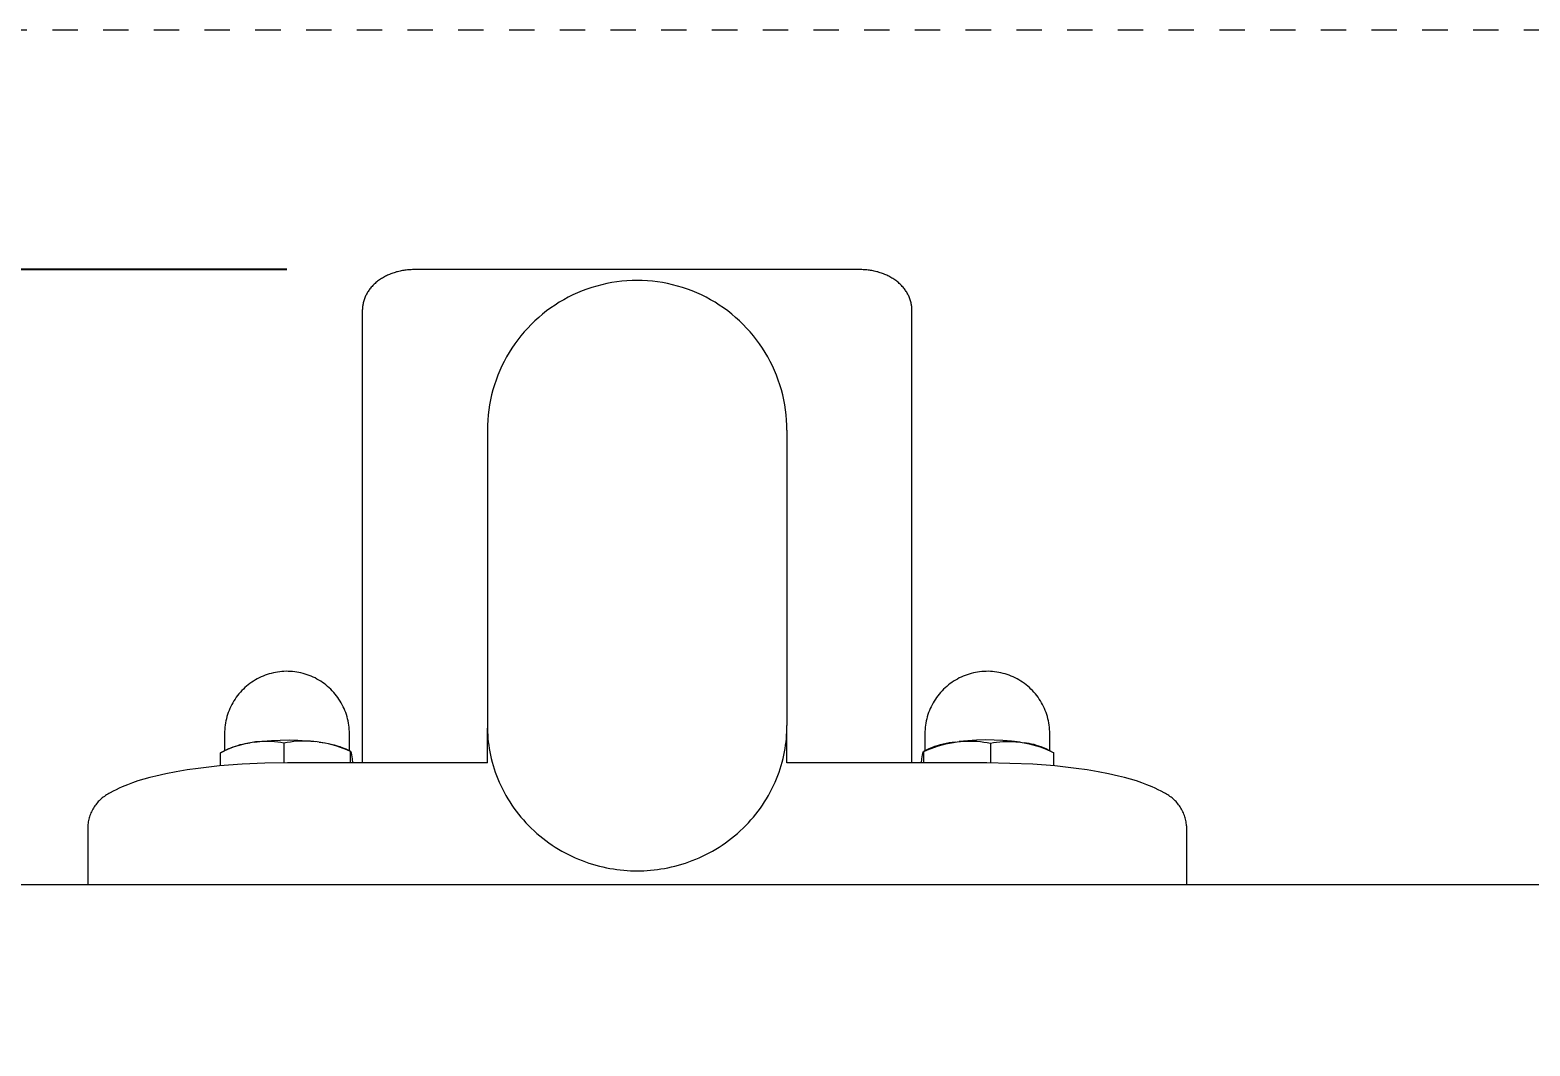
# Model space of a CAD drawing. Header units: inches. Extents: x -9 to 187, y -3 to 135.
# Drawn here: x 3.73 to 9.64, y 71.69 to 75.7 of the extents above; entities that cross this region are included whole.
import ezdxf

# ---------------------------------------------------------------- set-up
doc = ezdxf.new("R2010")
doc.units = ezdxf.units.IN
doc.linetypes.add('HIDDEN', pattern=[1.905, 1.27, -0.635])
for name, color, linetype, lineweight in [('ZANO_R', 7, 'Continuous', 0), ('ZANO_R_przerywana', 250, 'HIDDEN', 0), ('ZANO_W', 1, 'Continuous', 0)]:
    doc.layers.add(name, color=color, linetype=linetype, lineweight=lineweight)
doc.styles.get("Standard").update_dxf_attribs({"font": 'arial.ttf'})
doc.dimstyles.new('amerykanie', dxfattribs={"dimtxt": 50, "dimasz": 50, "dimexe": 0.5, "dimexo": 0.5, "dimgap": 1, "dimtad": 1, "dimdec": 0, "dimzin": 0, "dimlunit": 5, "dimtxsty": 'Standard', "dimcen": 0.09, "dimclrd": 1, "dimclre": 1, "dimclrt": 1, "dimazin": 0, "dimtfac": 1, "dimtdec": 0, "dimtmove": 0, "dimatfit": 3, "dimfxl": 1, "dimtzin": 0, "dimarcsym": 1})

# ---------------------------------------------------------------- blocks, each defined once
blk = doc.blocks.new('*D364')
at = {"layer": 'ZANO_W', "color": 1, "lineweight": -2}
for p, q in [((4.7442, 74.7513), (-5.3576, 74.7513)), ((-4.8576, 49.7686), (-4.8576, 73.7513)), ((4.7442, 48.7686), (-5.3576, 48.7686))]:
    blk.add_line(p, q, dxfattribs=at)
at = {"layer": 'ZANO_W', "color": 1}
for points in [[(-4.6909, 73.7513), (-5.0243, 73.7513), (-4.8576, 74.7513)], [(-5.0243, 49.7686), (-4.6909, 49.7686), (-4.8576, 48.7686)]]:
    blk.add_solid(points, dxfattribs=at)
at = {"layer": 'ZANO_W', "color": 1, "insert": (-6.1873, 61.7599), "char_height": 1.625, "attachment_point": 5, "rotation": 90}
blk.add_mtext('26', dxfattribs=at)

msp = doc.modelspace()

# ---------------------------------------------------------------- linework, layer by layer
at = {"layer": 'ZANO_R'}
for p, q in [((5.16234, 74.73771), (5.15801, 74.73617)), ((5.16669, 74.73918), (5.16234, 74.73771)), ((5.17138, 74.74065), (5.16669, 74.73918)), ((5.1761, 74.74202), (5.17138, 74.74065)), ((5.18085, 74.7433), (5.1761, 74.74202)), ((5.18562, 74.74448), (5.18085, 74.7433)), ((5.19041, 74.74556), (5.18562, 74.74448)), ((5.19523, 74.74655), (5.19041, 74.74556)), ((5.20006, 74.74745), (5.19523, 74.74655)), ((5.20491, 74.74825), (5.20006, 74.74745)), ((5.20979, 74.74896), (5.20491, 74.74825)), ((5.21468, 74.74957), (5.20979, 74.74896)), ((5.21958, 74.75009), (5.21468, 74.74957)), ((5.22449, 74.75052), (5.21958, 74.75009)), ((5.22941, 74.75085), (5.22449, 74.75052)), ((5.23433, 74.75108), (5.22941, 74.75085)), ((5.23926, 74.75122), (5.23433, 74.75108)), ((5.24418, 74.75126), (5.23926, 74.75122)), ((5.45325, 74.75126), (5.24418, 74.75126)), ((5.49144, 74.75126), (5.45325, 74.75126)), ((6.75878, 74.75126), (5.49144, 74.75126)), ((6.79697, 74.75126), (6.75878, 74.75126)), ((7.00604, 74.75126), (6.79697, 74.75126)), ((7.01096, 74.75121), (7.00604, 74.75126)), ((7.01588, 74.75107), (7.01096, 74.75121)), ((7.0208, 74.75084), (7.01588, 74.75107)), ((7.02571, 74.75051), (7.0208, 74.75084)), ((7.03062, 74.75009), (7.02571, 74.75051)), ((7.03551, 74.74957), (7.03062, 74.75009)), ((7.04039, 74.74896), (7.03551, 74.74957)), ((7.04527, 74.74826), (7.04039, 74.74896)), ((7.05012, 74.74746), (7.04527, 74.74826)), ((7.05496, 74.74656), (7.05012, 74.74746)), ((7.05978, 74.74557), (7.05496, 74.74656)), ((7.06458, 74.74449), (7.05978, 74.74557)), ((7.06935, 74.7433), (7.06458, 74.74449)), ((7.07411, 74.74202), (7.06935, 74.7433)), ((7.07883, 74.74065), (7.07411, 74.74202)), ((7.08353, 74.73917), (7.07883, 74.74065)), ((7.08789, 74.73771), (7.08353, 74.73917)), ((7.09221, 74.73616), (7.08789, 74.73771)), ((5.07447, 74.67889), (5.07187, 74.67563)), ((5.07717, 74.68208), (5.07447, 74.67889)), ((5.07999, 74.68525), (5.07717, 74.68208)), ((5.0829, 74.68835), (5.07999, 74.68525)), ((5.08588, 74.69137), (5.0829, 74.68835)), ((5.08894, 74.69432), (5.08588, 74.69137)), ((5.09207, 74.69719), (5.08894, 74.69432)), ((5.09527, 74.69999), (5.09207, 74.69719)), ((5.09853, 74.70271), (5.09527, 74.69999)), ((5.10185, 74.70535), (5.09853, 74.70271)), ((5.10551, 74.70813), (5.10185, 74.70535)), ((5.10923, 74.71082), (5.10551, 74.70813)), ((5.11302, 74.71341), (5.10923, 74.71082)), ((5.11686, 74.71592), (5.11302, 74.71341)), ((5.12076, 74.71834), (5.11686, 74.71592)), ((5.12472, 74.72067), (5.12076, 74.71834)), ((5.12873, 74.72291), (5.12472, 74.72067)), ((5.13278, 74.72507), (5.12873, 74.72291)), ((5.13689, 74.72713), (5.13278, 74.72507)), ((5.14103, 74.72911), (5.13689, 74.72713)), ((5.14522, 74.73101), (5.14103, 74.72911)), ((5.14945, 74.73281), (5.14522, 74.73101)), ((5.15371, 74.73453), (5.14945, 74.73281)), ((5.15801, 74.73617), (5.15371, 74.73453)), ((5.94647, 74.68097), (5.92736, 74.67454)), ((5.96579, 74.68674), (5.94647, 74.68097)), ((5.9853, 74.69185), (5.96579, 74.68674)), ((6.00497, 74.69629), (5.9853, 74.69185)), ((6.02478, 74.70005), (6.00497, 74.69629)), ((6.0447, 74.70314), (6.02478, 74.70005)), ((6.06472, 74.70554), (6.0447, 74.70314)), ((6.08481, 74.70726), (6.06472, 74.70554)), ((6.10495, 74.7083), (6.08481, 74.70726)), ((6.12511, 74.70864), (6.10495, 74.7083)), ((6.14527, 74.7083), (6.12511, 74.70864)), ((6.16541, 74.70726), (6.14527, 74.7083)), ((6.1855, 74.70554), (6.16541, 74.70726)), ((6.20552, 74.70314), (6.1855, 74.70554)), ((6.22544, 74.70005), (6.20552, 74.70314)), ((6.24525, 74.69629), (6.22544, 74.70005)), ((6.26492, 74.69185), (6.24525, 74.69629)), ((6.28443, 74.68674), (6.26492, 74.69185)), ((6.30375, 74.68097), (6.28443, 74.68674)), ((6.32286, 74.67454), (6.30375, 74.68097)), ((7.09651, 74.73453), (7.09221, 74.73616)), ((7.10077, 74.73281), (7.09651, 74.73453)), ((7.105, 74.731), (7.10077, 74.73281)), ((7.10919, 74.72911), (7.105, 74.731)), ((7.11334, 74.72713), (7.10919, 74.72911)), ((7.11744, 74.72507), (7.11334, 74.72713)), ((7.12149, 74.72291), (7.11744, 74.72507)), ((7.1255, 74.72067), (7.12149, 74.72291)), ((7.12946, 74.71834), (7.1255, 74.72067)), ((7.13336, 74.71592), (7.12946, 74.71834)), ((7.1372, 74.71341), (7.13336, 74.71592)), ((7.14099, 74.71082), (7.1372, 74.71341)), ((7.14471, 74.70813), (7.14099, 74.71082)), ((7.14837, 74.70536), (7.14471, 74.70813)), ((7.15169, 74.70271), (7.14837, 74.70536)), ((7.15495, 74.69999), (7.15169, 74.70271)), ((7.15815, 74.69719), (7.15495, 74.69999)), ((7.16128, 74.69432), (7.15815, 74.69719)), ((7.16434, 74.69137), (7.16128, 74.69432)), ((7.16732, 74.68834), (7.16434, 74.69137)), ((7.17023, 74.68525), (7.16732, 74.68834)), ((7.17305, 74.68207), (7.17023, 74.68525)), ((7.17575, 74.67889), (7.17305, 74.68207)), ((7.17835, 74.67563), (7.17575, 74.67889)), ((5.04549, 74.62084), (5.04471, 74.61702)), ((5.0464, 74.62462), (5.04549, 74.62084)), ((5.04746, 74.62853), (5.0464, 74.62462)), ((5.04865, 74.63239), (5.04746, 74.62853)), ((5.04996, 74.63622), (5.04865, 74.63239)), ((5.05138, 74.64001), (5.04996, 74.63622)), ((5.05292, 74.64375), (5.05138, 74.64001)), ((5.05457, 74.64745), (5.05292, 74.64375)), ((5.05633, 74.65109), (5.05457, 74.64745)), ((5.05819, 74.65469), (5.05633, 74.65109)), ((5.06022, 74.65833), (5.05819, 74.65469)), ((5.06235, 74.66192), (5.06022, 74.65833)), ((5.06458, 74.66544), (5.06235, 74.66192)), ((5.06692, 74.6689), (5.06458, 74.66544)), ((5.06935, 74.6723), (5.06692, 74.6689)), ((5.07187, 74.67563), (5.06935, 74.6723)), ((5.81829, 74.62267), (5.80124, 74.6119)), ((5.83569, 74.63285), (5.81829, 74.62267)), ((5.85343, 74.64244), (5.83569, 74.63285)), ((5.87149, 74.6514), (5.85343, 74.64244)), ((5.88985, 74.65975), (5.87149, 74.6514)), ((5.90848, 74.66747), (5.88985, 74.65975)), ((5.92736, 74.67454), (5.90848, 74.66747)), ((6.34174, 74.66747), (6.32286, 74.67454)), ((6.36037, 74.65975), (6.34174, 74.66747)), ((6.37873, 74.6514), (6.36037, 74.65975)), ((6.39679, 74.64244), (6.37873, 74.6514)), ((6.41453, 74.63285), (6.39679, 74.64244)), ((6.43193, 74.62267), (6.41453, 74.63285)), ((6.44898, 74.6119), (6.43193, 74.62267)), ((7.18087, 74.6723), (7.17835, 74.67563)), ((7.1833, 74.6689), (7.18087, 74.6723)), ((7.18564, 74.66544), (7.1833, 74.6689)), ((7.18787, 74.66192), (7.18564, 74.66544)), ((7.19, 74.65833), (7.18787, 74.66192)), ((7.19203, 74.65469), (7.19, 74.65833)), ((7.19389, 74.65109), (7.19203, 74.65469)), ((7.19565, 74.64745), (7.19389, 74.65109)), ((7.1973, 74.64375), (7.19565, 74.64745)), ((7.19884, 74.64001), (7.1973, 74.64375)), ((7.20026, 74.63622), (7.19884, 74.64001)), ((7.20157, 74.63239), (7.20026, 74.63622)), ((7.20276, 74.62853), (7.20157, 74.63239)), ((7.20382, 74.62462), (7.20276, 74.62853)), ((7.20473, 74.62084), (7.20382, 74.62462)), ((7.20552, 74.61702), (7.20473, 74.62084)), ((5.04256, 74.59769), (5.0425, 74.59379)), ((5.0425, 73.37339), (5.0425, 74.59379)), ((5.04275, 74.60158), (5.04256, 74.59769)), ((5.04306, 74.60546), (5.04275, 74.60158)), ((5.04349, 74.60933), (5.04306, 74.60546)), ((5.04404, 74.61318), (5.04349, 74.60933)), ((5.04471, 74.61702), (5.04404, 74.61318)), ((5.73702, 74.5632), (5.72205, 74.5497)), ((5.75244, 74.57619), (5.73702, 74.5632)), ((5.7683, 74.58865), (5.75244, 74.57619)), ((5.78457, 74.60056), (5.7683, 74.58865)), ((5.80124, 74.6119), (5.78457, 74.60056)), ((6.46565, 74.60056), (6.44898, 74.6119)), ((6.48192, 74.58865), (6.46565, 74.60056)), ((6.49778, 74.57619), (6.48192, 74.58865)), ((6.5132, 74.5632), (6.49778, 74.57619)), ((6.52817, 74.5497), (6.5132, 74.5632)), ((7.20618, 74.61318), (7.20552, 74.61702)), ((7.20673, 74.60933), (7.20618, 74.61318)), ((7.20716, 74.60546), (7.20673, 74.60933)), ((7.20747, 74.60158), (7.20716, 74.60546)), ((7.20766, 74.59769), (7.20747, 74.60158)), ((7.20772, 74.59379), (7.20766, 74.59769)), ((7.20772, 73.37339), (7.20772, 74.59379)), ((5.68003, 74.50621), (5.66704, 74.49079)), ((5.69354, 74.52118), (5.68003, 74.50621)), ((5.70755, 74.53568), (5.69354, 74.52118)), ((5.72205, 74.5497), (5.70755, 74.53568)), ((6.54267, 74.53568), (6.52817, 74.5497)), ((6.55668, 74.52118), (6.54267, 74.53568)), ((6.57019, 74.50621), (6.55668, 74.52118)), ((6.58318, 74.49079), (6.57019, 74.50621)), ((5.63133, 74.44199), (5.62056, 74.42495)), ((5.64268, 74.45866), (5.63133, 74.44199)), ((5.65458, 74.47494), (5.64268, 74.45866)), ((5.66704, 74.49079), (5.65458, 74.47494)), ((6.59564, 74.47494), (6.58318, 74.49079)), ((6.60754, 74.45866), (6.59564, 74.47494)), ((6.61889, 74.44199), (6.60754, 74.45866)), ((6.62966, 74.42495), (6.61889, 74.44199)), ((5.6008, 74.3898), (5.59183, 74.37174)), ((5.61038, 74.40754), (5.6008, 74.3898)), ((5.62056, 74.42495), (5.61038, 74.40754)), ((6.63984, 74.40754), (6.62966, 74.42495)), ((6.64942, 74.3898), (6.63984, 74.40754)), ((6.65839, 74.37174), (6.64942, 74.3898)), ((5.57577, 74.33476), (5.56869, 74.31588)), ((5.58348, 74.35339), (5.57577, 74.33476)), ((5.59183, 74.37174), (5.58348, 74.35339)), ((6.66674, 74.35339), (6.65839, 74.37174)), ((6.67445, 74.33476), (6.66674, 74.35339)), ((6.68153, 74.31588), (6.67445, 74.33476)), ((5.55649, 74.27744), (5.55138, 74.25794)), ((5.56226, 74.29676), (5.55649, 74.27744)), ((5.56869, 74.31588), (5.56226, 74.29676)), ((6.68796, 74.29676), (6.68153, 74.31588)), ((6.69373, 74.27744), (6.68796, 74.29676)), ((6.69884, 74.25794), (6.69373, 74.27744)), ((5.54318, 74.21846), (5.54009, 74.19853)), ((5.54695, 74.23827), (5.54318, 74.21846)), ((5.55138, 74.25794), (5.54695, 74.23827)), ((6.70327, 74.23827), (6.69884, 74.25794)), ((6.70704, 74.21846), (6.70327, 74.23827)), ((6.71013, 74.19853), (6.70704, 74.21846)), ((5.53597, 74.15842), (5.53494, 74.13829)), ((5.53769, 74.17851), (5.53597, 74.15842)), ((5.54009, 74.19853), (5.53769, 74.17851)), ((6.71253, 74.17851), (6.71013, 74.19853)), ((6.71425, 74.15842), (6.71253, 74.17851)), ((6.71528, 74.13829), (6.71425, 74.15842)), ((5.53494, 74.13829), (5.53459, 74.11813)), ((5.53459, 74.11809), (5.53459, 74.11805)), ((5.53459, 74.11807), (5.53459, 74.11679)), ((5.53459, 74.11679), (5.53459, 74.11664)), ((5.53459, 74.11664), (5.53459, 74.11612)), ((5.53459, 74.11612), (5.53459, 74.11604)), ((5.53459, 74.11604), (5.53459, 74.11513)), ((5.53459, 74.11513), (5.53459, 74.1128)), ((5.53459, 74.1128), (5.53459, 72.95438)), ((6.71563, 74.11813), (6.71528, 74.13829)), ((6.71563, 74.11813), (6.71563, 74.11805)), ((6.71563, 74.11807), (6.71563, 74.11679)), ((6.71563, 74.11679), (6.71563, 74.11664)), ((6.71563, 74.11664), (6.71563, 74.11612)), ((6.71563, 74.11612), (6.71563, 74.11604)), ((6.71563, 74.11604), (6.71563, 74.11513)), ((6.71563, 74.11513), (6.71563, 74.1128)), ((6.71563, 74.1128), (6.71563, 72.95438)), ((5.0425, 72.80698), (5.0425, 73.37339)), ((7.20772, 72.80698), (7.20772, 73.37339)), ((4.635, 73.14188), (4.62744, 73.13795)), ((4.64269, 73.14555), (4.635, 73.14188)), ((4.6505, 73.14895), (4.64269, 73.14555)), ((4.65843, 73.15208), (4.6505, 73.14895)), ((4.66646, 73.15493), (4.65843, 73.15208)), ((4.67459, 73.1575), (4.66646, 73.15493)), ((4.6828, 73.15979), (4.67459, 73.1575)), ((4.69108, 73.16179), (4.6828, 73.15979)), ((4.69943, 73.16351), (4.69108, 73.16179)), ((4.70783, 73.16493), (4.69943, 73.16351)), ((4.71619, 73.16606), (4.70783, 73.16493)), ((4.72457, 73.16689), (4.71619, 73.16606)), ((4.73299, 73.16744), (4.72457, 73.16689)), ((4.74141, 73.1677), (4.73299, 73.16744)), ((4.74984, 73.16767), (4.74141, 73.1677)), ((4.75827, 73.16735), (4.74984, 73.16767)), ((4.76667, 73.16674), (4.75827, 73.16735)), ((4.77506, 73.16585), (4.76667, 73.16674)), ((4.7834, 73.16467), (4.77506, 73.16585)), ((4.7917, 73.1632), (4.7834, 73.16467)), ((4.79995, 73.16145), (4.7917, 73.1632)), ((4.80813, 73.15942), (4.79995, 73.16145)), ((4.81624, 73.15711), (4.80813, 73.15942)), ((4.82426, 73.15452), (4.81624, 73.15711)), ((4.83219, 73.15166), (4.82426, 73.15452)), ((4.84007, 73.14851), (4.83219, 73.15166)), ((4.84784, 73.14509), (4.84007, 73.14851)), ((4.85549, 73.1414), (4.84784, 73.14509)), ((4.863, 73.13745), (4.85549, 73.1414)), ((7.39473, 73.1414), (7.38722, 73.13745)), ((7.40238, 73.14509), (7.39473, 73.1414)), ((7.41015, 73.14851), (7.40238, 73.14509)), ((7.41803, 73.15166), (7.41015, 73.14851)), ((7.42596, 73.15452), (7.41803, 73.15166)), ((7.43398, 73.15711), (7.42596, 73.15452)), ((7.44209, 73.15942), (7.43398, 73.15711)), ((7.45027, 73.16145), (7.44209, 73.15942)), ((7.45852, 73.1632), (7.45027, 73.16145)), ((7.46682, 73.16467), (7.45852, 73.1632)), ((7.47516, 73.16585), (7.46682, 73.16467)), ((7.48355, 73.16674), (7.47516, 73.16585)), ((7.49195, 73.16735), (7.48355, 73.16674)), ((7.50038, 73.16767), (7.49195, 73.16735)), ((7.50881, 73.1677), (7.50038, 73.16767)), ((7.51723, 73.16744), (7.50881, 73.1677)), ((7.52565, 73.16689), (7.51723, 73.16744)), ((7.53403, 73.16606), (7.52565, 73.16689)), ((7.54239, 73.16493), (7.53403, 73.16606)), ((7.55079, 73.16351), (7.54239, 73.16493)), ((7.55914, 73.16179), (7.55079, 73.16351)), ((7.56742, 73.15979), (7.55914, 73.16179)), ((7.57563, 73.1575), (7.56742, 73.15979)), ((7.58376, 73.15493), (7.57563, 73.1575)), ((7.59179, 73.15208), (7.58376, 73.15493)), ((7.59972, 73.14895), (7.59179, 73.15208)), ((7.60753, 73.14555), (7.59972, 73.14895)), ((7.61522, 73.14188), (7.60753, 73.14555)), ((7.62278, 73.13795), (7.61522, 73.14188)), ((4.56098, 73.08528), (4.55543, 73.07881)), ((4.56676, 73.09154), (4.56098, 73.08528)), ((4.57275, 73.0976), (4.56676, 73.09154)), ((4.57894, 73.10346), (4.57275, 73.0976)), ((4.58534, 73.10909), (4.57894, 73.10346)), ((4.59192, 73.1145), (4.58534, 73.10909)), ((4.59869, 73.11967), (4.59192, 73.1145)), ((4.60564, 73.12461), (4.59869, 73.11967)), ((4.61275, 73.12931), (4.60564, 73.12461)), ((4.62002, 73.13376), (4.61275, 73.12931)), ((4.62744, 73.13795), (4.62002, 73.13376)), ((4.87037, 73.13324), (4.863, 73.13745)), ((4.87759, 73.12878), (4.87037, 73.13324)), ((4.88466, 73.12408), (4.87759, 73.12878)), ((4.89156, 73.11913), (4.88466, 73.12408)), ((4.89828, 73.11395), (4.89156, 73.11913)), ((4.90482, 73.10854), (4.89828, 73.11395)), ((4.91117, 73.10291), (4.90482, 73.10854)), ((4.91732, 73.09706), (4.91117, 73.10291)), ((4.92327, 73.091), (4.91732, 73.09706)), ((4.92901, 73.08474), (4.92327, 73.091)), ((4.93452, 73.07829), (4.92901, 73.08474)), ((7.32121, 73.08474), (7.3157, 73.07829)), ((7.32695, 73.091), (7.32121, 73.08474)), ((7.3329, 73.09706), (7.32695, 73.091)), ((7.33905, 73.10291), (7.3329, 73.09706)), ((7.3454, 73.10854), (7.33905, 73.10291)), ((7.35194, 73.11395), (7.3454, 73.10854)), ((7.35866, 73.11913), (7.35194, 73.11395)), ((7.36556, 73.12408), (7.35866, 73.11913)), ((7.37263, 73.12878), (7.36556, 73.12408)), ((7.37985, 73.13324), (7.37263, 73.12878)), ((7.38722, 73.13745), (7.37985, 73.13324)), ((7.6302, 73.13376), (7.62278, 73.13795)), ((7.63747, 73.12931), (7.6302, 73.13376)), ((7.64458, 73.12461), (7.63747, 73.12931)), ((7.65153, 73.11967), (7.64458, 73.12461)), ((7.6583, 73.1145), (7.65153, 73.11967)), ((7.66488, 73.10909), (7.6583, 73.1145)), ((7.67128, 73.10346), (7.66488, 73.10909)), ((7.67747, 73.0976), (7.67128, 73.10346)), ((7.68346, 73.09154), (7.67747, 73.0976)), ((7.68924, 73.08528), (7.68346, 73.09154)), ((7.69479, 73.07881), (7.68924, 73.08528)), ((4.52323, 73.02876), (4.51966, 73.02102)), ((4.52708, 73.03637), (4.52323, 73.02876)), ((4.53118, 73.04384), (4.52708, 73.03637)), ((4.53554, 73.05116), (4.53118, 73.04384)), ((4.54015, 73.05833), (4.53554, 73.05116)), ((4.545, 73.06533), (4.54015, 73.05833)), ((4.5501, 73.07216), (4.545, 73.06533)), ((4.55543, 73.07881), (4.5501, 73.07216)), ((4.93981, 73.07165), (4.93452, 73.07829)), ((4.94487, 73.06483), (4.93981, 73.07165)), ((4.94969, 73.05785), (4.94487, 73.06483)), ((4.95426, 73.0507), (4.94969, 73.05785)), ((4.95859, 73.04339), (4.95426, 73.0507)), ((4.96266, 73.03595), (4.95859, 73.04339)), ((4.96647, 73.02836), (4.96266, 73.03595)), ((4.97002, 73.02065), (4.96647, 73.02836)), ((7.28375, 73.02836), (7.2802, 73.02065)), ((7.28756, 73.03595), (7.28375, 73.02836)), ((7.29163, 73.04339), (7.28756, 73.03595)), ((7.29596, 73.0507), (7.29163, 73.04339)), ((7.30053, 73.05785), (7.29596, 73.0507)), ((7.30535, 73.06483), (7.30053, 73.05785)), ((7.31041, 73.07165), (7.30535, 73.06483)), ((7.3157, 73.07829), (7.31041, 73.07165)), ((7.70012, 73.07216), (7.69479, 73.07881)), ((7.70522, 73.06533), (7.70012, 73.07216)), ((7.71007, 73.05833), (7.70522, 73.06533)), ((7.71468, 73.05116), (7.71007, 73.05833)), ((7.71904, 73.04384), (7.71468, 73.05116)), ((7.72314, 73.03637), (7.71904, 73.04384)), ((7.72699, 73.02876), (7.72314, 73.03637)), ((7.73056, 73.02102), (7.72699, 73.02876)), ((4.50239, 72.96407), (4.50107, 72.95565)), ((4.504, 72.97244), (4.50239, 72.96407)), ((4.50591, 72.98075), (4.504, 72.97244)), ((4.50809, 72.98898), (4.50591, 72.98075)), ((4.51057, 72.99714), (4.50809, 72.98898)), ((4.51332, 73.0052), (4.51057, 72.99714)), ((4.51635, 73.01317), (4.51332, 73.0052)), ((4.51966, 73.02102), (4.51635, 73.01317)), ((4.9733, 73.01282), (4.97002, 73.02065)), ((4.97631, 73.00488), (4.9733, 73.01282)), ((4.97904, 72.99685), (4.97631, 73.00488)), ((4.98149, 72.98872), (4.97904, 72.99685)), ((4.98366, 72.98052), (4.98149, 72.98872)), ((4.98555, 72.97224), (4.98366, 72.98052)), ((4.98715, 72.96391), (4.98555, 72.97224)), ((4.98847, 72.95552), (4.98715, 72.96391)), ((7.26307, 72.96391), (7.26175, 72.95552)), ((7.26467, 72.97224), (7.26307, 72.96391)), ((7.26656, 72.98052), (7.26467, 72.97224)), ((7.26873, 72.98872), (7.26656, 72.98052)), ((7.27118, 72.99685), (7.26873, 72.98872)), ((7.27391, 73.00488), (7.27118, 72.99685)), ((7.27692, 73.01282), (7.27391, 73.00488)), ((7.2802, 73.02065), (7.27692, 73.01282)), ((7.73387, 73.01317), (7.73056, 73.02102)), ((7.7369, 73.0052), (7.73387, 73.01317)), ((7.73965, 72.99714), (7.7369, 73.0052)), ((7.74213, 72.98898), (7.73965, 72.99714)), ((7.74431, 72.98075), (7.74213, 72.98898)), ((7.74622, 72.97244), (7.74431, 72.98075)), ((7.74783, 72.96407), (7.74622, 72.97244)), ((7.74915, 72.95565), (7.74783, 72.96407)), ((4.49886, 72.93019), (4.49871, 72.92167)), ((4.49871, 72.92167), (4.49871, 72.85452)), ((4.4993, 72.9387), (4.49886, 72.93019)), ((4.50004, 72.94719), (4.4993, 72.9387)), ((4.50107, 72.95565), (4.50004, 72.94719)), ((4.98949, 72.94709), (4.98847, 72.95552)), ((4.99022, 72.93864), (4.98949, 72.94709)), ((4.99066, 72.93016), (4.99022, 72.93864)), ((4.9908, 72.92167), (4.99066, 72.93016)), ((4.9908, 72.85452), (4.9908, 72.92167)), ((5.53459, 72.95438), (5.53474, 72.94166)), ((5.53459, 72.80698), (5.53459, 72.94382)), ((5.53474, 72.94166), (5.53518, 72.92882)), ((5.53518, 72.92882), (5.53593, 72.91589)), ((5.53593, 72.91589), (5.53698, 72.90287)), ((6.71324, 72.90287), (6.71429, 72.91589)), ((6.71429, 72.91589), (6.71504, 72.92882)), ((6.71504, 72.92882), (6.71548, 72.94166)), ((6.71548, 72.94166), (6.71563, 72.95438)), ((6.71563, 72.80698), (6.71563, 72.94382)), ((7.25956, 72.93016), (7.25942, 72.92167)), ((7.25942, 72.92167), (7.25942, 72.85452)), ((7.26, 72.93864), (7.25956, 72.93016)), ((7.26073, 72.94709), (7.26, 72.93864)), ((7.26175, 72.95552), (7.26073, 72.94709)), ((7.75018, 72.94719), (7.74915, 72.95565)), ((7.75092, 72.9387), (7.75018, 72.94719)), ((7.75136, 72.93019), (7.75092, 72.9387)), ((7.75151, 72.92167), (7.75136, 72.93019)), ((7.75151, 72.85452), (7.75151, 72.92167)), ((4.49636, 72.85292), (4.48317, 72.84651)), ((4.48317, 72.84651), (4.48371, 72.84692)), ((4.48317, 72.79508), (4.48317, 72.84651)), ((4.51357, 72.86204), (4.48371, 72.84692)), ((4.4839, 72.847), (4.48429, 72.84705)), ((4.50976, 72.85888), (4.49636, 72.85292)), ((4.52335, 72.8644), (4.50976, 72.85888)), ((4.51357, 72.86204), (4.5228, 72.86595)), ((4.5228, 72.86595), (4.53215, 72.86956)), ((4.53712, 72.86945), (4.52335, 72.8644)), ((4.53215, 72.86956), (4.54161, 72.87288)), ((4.55105, 72.87404), (4.53712, 72.86945)), ((4.54161, 72.87288), (4.55117, 72.8759)), ((4.56512, 72.87816), (4.55105, 72.87404)), ((4.55117, 72.8759), (4.56081, 72.87861)), ((4.56081, 72.87861), (4.57055, 72.88102)), ((4.57933, 72.8818), (4.56512, 72.87816)), ((4.57055, 72.88102), (4.58035, 72.88313)), ((4.59365, 72.88497), (4.57933, 72.8818)), ((4.58035, 72.88313), (4.59021, 72.88492)), ((4.59021, 72.88492), (4.60012, 72.8864)), ((4.60807, 72.88766), (4.59365, 72.88497)), ((4.62052, 72.88922), (4.60807, 72.88766)), ((4.61597, 72.88881), (4.65004, 72.89264)), ((4.63302, 72.89036), (4.62052, 72.88922)), ((4.64555, 72.89108), (4.63302, 72.89036)), ((4.6581, 72.89139), (4.64555, 72.89108)), ((4.65004, 72.89264), (4.68423, 72.89531)), ((4.67065, 72.89127), (4.6581, 72.89139)), ((4.68319, 72.89074), (4.67065, 72.89127)), ((4.6957, 72.88979), (4.68319, 72.89074)), ((4.68423, 72.89531), (4.71849, 72.89681)), ((4.70818, 72.88842), (4.6957, 72.88979)), ((4.7206, 72.88663), (4.70818, 72.88842)), ((4.71849, 72.89681), (4.75277, 72.89714)), ((4.73296, 72.88443), (4.7206, 72.88663)), ((4.74588, 72.88687), (4.73296, 72.88443)), ((4.73296, 72.88443), (4.73296, 72.80695)), ((4.75887, 72.8889), (4.74588, 72.88687)), ((4.75277, 72.89714), (4.78705, 72.8963)), ((4.77191, 72.89051), (4.75887, 72.8889)), ((4.78501, 72.89171), (4.77191, 72.89051)), ((4.79813, 72.89249), (4.78501, 72.89171)), ((4.78705, 72.8963), (4.82128, 72.89429)), ((4.81127, 72.89285), (4.79813, 72.89249)), ((4.82442, 72.89279), (4.81127, 72.89285)), ((4.82128, 72.89429), (4.85543, 72.89111)), ((4.83755, 72.89232), (4.82442, 72.89279)), ((4.85067, 72.89142), (4.83755, 72.89232)), ((4.86375, 72.89011), (4.85067, 72.89142)), ((4.87877, 72.88773), (4.86375, 72.89011)), ((4.8721, 72.88901), (4.88398, 72.88758)), ((4.89371, 72.88486), (4.87877, 72.88773)), ((4.88398, 72.88758), (4.89581, 72.88576)), ((4.90854, 72.88151), (4.89371, 72.88486)), ((4.89581, 72.88576), (4.90757, 72.88354)), ((4.90757, 72.88354), (4.91924, 72.88092)), ((4.92326, 72.87767), (4.90854, 72.88151)), ((4.91924, 72.88092), (4.93083, 72.87791)), ((4.93785, 72.87336), (4.92326, 72.87767)), ((4.93083, 72.87791), (4.9423, 72.87452)), ((4.95228, 72.86857), (4.93785, 72.87336)), ((4.9423, 72.87452), (4.95365, 72.87074)), ((4.96655, 72.86332), (4.95228, 72.86857)), ((4.95365, 72.87074), (4.96487, 72.86657)), ((4.96487, 72.86657), (4.97595, 72.86204)), ((4.98065, 72.8576), (4.96655, 72.86332)), ((4.996, 72.85189), (4.97595, 72.86204)), ((4.99454, 72.85142), (4.98065, 72.8576)), ((4.99459, 72.85146), (4.99454, 72.85142)), ((4.99454, 72.80698), (4.99454, 72.85142)), ((4.99463, 72.85151), (4.99459, 72.85146)), ((4.99468, 72.85155), (4.99463, 72.85151)), ((4.99472, 72.85159), (4.99468, 72.85155)), ((4.99477, 72.85162), (4.99472, 72.85159)), ((4.99482, 72.85166), (4.99477, 72.85162)), ((4.99486, 72.85169), (4.99482, 72.85166)), ((4.99491, 72.85172), (4.99486, 72.85169)), ((4.99495, 72.85175), (4.99491, 72.85172)), ((4.995, 72.85178), (4.99495, 72.85175)), ((4.99504, 72.85181), (4.995, 72.85178)), ((4.99509, 72.85183), (4.99504, 72.85181)), ((4.99511, 72.85184), (4.99509, 72.85183)), ((4.99513, 72.85185), (4.99511, 72.85184)), ((4.99515, 72.85186), (4.99513, 72.85185)), ((4.99518, 72.85187), (4.99515, 72.85186)), ((4.9952, 72.85188), (4.99518, 72.85187)), ((4.99522, 72.85189), (4.9952, 72.85188)), ((4.99525, 72.8519), (4.99522, 72.85189)), ((4.99527, 72.85191), (4.99525, 72.8519)), ((4.99529, 72.85191), (4.99527, 72.85191)), ((4.99531, 72.85192), (4.99529, 72.85191)), ((4.99534, 72.85193), (4.99531, 72.85192)), ((4.99536, 72.85193), (4.99534, 72.85193)), ((4.99538, 72.85194), (4.99536, 72.85193)), ((4.9954, 72.85194), (4.99538, 72.85194)), ((4.99543, 72.85195), (4.9954, 72.85194)), ((4.99545, 72.85195), (4.99543, 72.85195)), ((4.99547, 72.85195), (4.99545, 72.85195)), ((4.99549, 72.85196), (4.99547, 72.85195)), ((4.99552, 72.85196), (4.99549, 72.85196)), ((4.99554, 72.85196), (4.99552, 72.85196)), ((4.99556, 72.85196), (4.99554, 72.85196)), ((4.99559, 72.85196), (4.99556, 72.85196)), ((4.99561, 72.85196), (4.99559, 72.85196)), ((4.99563, 72.85196), (4.99561, 72.85196)), ((4.99565, 72.85196), (4.99563, 72.85196)), ((4.99568, 72.85196), (4.99565, 72.85196)), ((4.9957, 72.85196), (4.99568, 72.85196)), ((4.99572, 72.85196), (4.9957, 72.85196)), ((4.99574, 72.85195), (4.99572, 72.85196)), ((4.99577, 72.85195), (4.99574, 72.85195)), ((4.99579, 72.85194), (4.99577, 72.85195)), ((4.99581, 72.85194), (4.99579, 72.85194)), ((4.99584, 72.85194), (4.99581, 72.85194)), ((4.99586, 72.85193), (4.99584, 72.85194)), ((4.99588, 72.85192), (4.99586, 72.85193)), ((4.9959, 72.85192), (4.99588, 72.85192)), ((4.99593, 72.85191), (4.9959, 72.85192)), ((4.99595, 72.8519), (4.99593, 72.85191)), ((4.99597, 72.85189), (4.99595, 72.8519)), ((4.99599, 72.85188), (4.99597, 72.85189)), ((4.99602, 72.85187), (4.99599, 72.85188)), ((4.99604, 72.85186), (4.99602, 72.85187)), ((4.99606, 72.85185), (4.99604, 72.85186)), ((4.99609, 72.85184), (4.99606, 72.85185)), ((4.99611, 72.85183), (4.99609, 72.85184)), ((4.99613, 72.85182), (4.99611, 72.85183)), ((4.99615, 72.8518), (4.99613, 72.85182)), ((4.99618, 72.85179), (4.99615, 72.8518)), ((4.9962, 72.85178), (4.99618, 72.85179)), ((4.99622, 72.85176), (4.9962, 72.85178)), ((4.99627, 72.85173), (4.99622, 72.85176)), ((4.99631, 72.8517), (4.99627, 72.85173)), ((4.99636, 72.85166), (4.99631, 72.8517)), ((4.9964, 72.85162), (4.99636, 72.85166)), ((4.99645, 72.85158), (4.9964, 72.85162)), ((4.9965, 72.85154), (4.99645, 72.85158)), ((4.99654, 72.8515), (4.9965, 72.85154)), ((4.99659, 72.85145), (4.99654, 72.8515)), ((4.99663, 72.8514), (4.99659, 72.85145)), ((4.99668, 72.85135), (4.99663, 72.8514)), ((4.99673, 72.85129), (4.99668, 72.85135)), ((4.99677, 72.85124), (4.99673, 72.85129)), ((4.99682, 72.85118), (4.99677, 72.85124)), ((4.99686, 72.85112), (4.99682, 72.85118)), ((4.99691, 72.85105), (4.99686, 72.85112)), ((4.997, 72.85092), (4.99691, 72.85105)), ((4.99709, 72.85077), (4.997, 72.85092)), ((4.99718, 72.85062), (4.99709, 72.85077)), ((4.99728, 72.85045), (4.99718, 72.85062)), ((4.99737, 72.85028), (4.99728, 72.85045)), ((4.99746, 72.85009), (4.99737, 72.85028)), ((4.99755, 72.84989), (4.99746, 72.85009)), ((4.99764, 72.84969), (4.99755, 72.84989)), ((4.99783, 72.84924), (4.99764, 72.84969)), ((4.99801, 72.84875), (4.99783, 72.84924)), ((4.9982, 72.84822), (4.99801, 72.84875)), ((4.99838, 72.84764), (4.9982, 72.84822)), ((4.99857, 72.84701), (4.99838, 72.84764)), ((4.99894, 72.84563), (4.99857, 72.84701)), ((4.99932, 72.84405), (4.99894, 72.84563)), ((5.53698, 72.90287), (5.53836, 72.88977)), ((5.53836, 72.88977), (5.54006, 72.87659)), ((5.54006, 72.87659), (5.54209, 72.86336)), ((5.54209, 72.86336), (5.54445, 72.85007)), ((5.54445, 72.85007), (5.54716, 72.83675)), ((6.70306, 72.83675), (6.70577, 72.85007)), ((6.70577, 72.85007), (6.70813, 72.86336)), ((6.70813, 72.86336), (6.71016, 72.87659)), ((6.71016, 72.87659), (6.71186, 72.88977)), ((6.71186, 72.88977), (6.71324, 72.90287)), ((7.2509, 72.84405), (7.25128, 72.84563)), ((7.25128, 72.84563), (7.25165, 72.84701)), ((7.25165, 72.84701), (7.25184, 72.84764)), ((7.25184, 72.84764), (7.25202, 72.84822)), ((7.25202, 72.84822), (7.25221, 72.84875)), ((7.25221, 72.84875), (7.25239, 72.84924)), ((7.25239, 72.84924), (7.25258, 72.84969)), ((7.25258, 72.84969), (7.25267, 72.84989)), ((7.25267, 72.84989), (7.25276, 72.85009)), ((7.25276, 72.85009), (7.25285, 72.85028)), ((7.25285, 72.85028), (7.25294, 72.85045)), ((7.25294, 72.85045), (7.25304, 72.85062)), ((7.25304, 72.85062), (7.25313, 72.85077)), ((7.25313, 72.85077), (7.25322, 72.85092)), ((7.25322, 72.85092), (7.25331, 72.85105)), ((7.25331, 72.85105), (7.25336, 72.85112)), ((7.25336, 72.85112), (7.2534, 72.85118)), ((7.2534, 72.85118), (7.25345, 72.85124)), ((7.25345, 72.85124), (7.2535, 72.85129)), ((7.2535, 72.85129), (7.25354, 72.85135)), ((7.25354, 72.85135), (7.25359, 72.8514)), ((7.25359, 72.8514), (7.25363, 72.85145)), ((7.25363, 72.85145), (7.25368, 72.8515)), ((7.25368, 72.8515), (7.25372, 72.85154)), ((7.25372, 72.85154), (7.25377, 72.85158)), ((7.25377, 72.85158), (7.25382, 72.85162)), ((7.25382, 72.85162), (7.25386, 72.85166)), ((7.25386, 72.85166), (7.25391, 72.8517)), ((7.25391, 72.8517), (7.25395, 72.85173)), ((7.25395, 72.85173), (7.254, 72.85176)), ((7.254, 72.85176), (7.25402, 72.85178)), ((7.25402, 72.85178), (7.25404, 72.85179)), ((7.25404, 72.85179), (7.25407, 72.8518)), ((7.25407, 72.8518), (7.25409, 72.85182)), ((7.25409, 72.85182), (7.25411, 72.85183)), ((7.25411, 72.85183), (7.25413, 72.85184)), ((7.25413, 72.85184), (7.25416, 72.85185)), ((7.25416, 72.85185), (7.25418, 72.85186)), ((7.25418, 72.85186), (7.2542, 72.85187)), ((7.2542, 72.85187), (7.25423, 72.85188)), ((7.27427, 72.86204), (7.25422, 72.85189)), ((7.25423, 72.85188), (7.25425, 72.85189)), ((7.25425, 72.85189), (7.25427, 72.8519)), ((7.25427, 72.8519), (7.25429, 72.85191)), ((7.25429, 72.85191), (7.25432, 72.85192)), ((7.25432, 72.85192), (7.25434, 72.85192)), ((7.25434, 72.85192), (7.25436, 72.85193)), ((7.25436, 72.85193), (7.25438, 72.85194)), ((7.25438, 72.85194), (7.25441, 72.85194)), ((7.25441, 72.85194), (7.25443, 72.85194)), ((7.25443, 72.85194), (7.25445, 72.85195)), ((7.25445, 72.85195), (7.25448, 72.85195)), ((7.25448, 72.85195), (7.2545, 72.85196)), ((7.2545, 72.85196), (7.25452, 72.85196)), ((7.25452, 72.85196), (7.25454, 72.85196)), ((7.25454, 72.85196), (7.25457, 72.85196)), ((7.25457, 72.85196), (7.25459, 72.85196)), ((7.25459, 72.85196), (7.25461, 72.85196)), ((7.25461, 72.85196), (7.25463, 72.85196)), ((7.25463, 72.85196), (7.25466, 72.85196)), ((7.25466, 72.85196), (7.25468, 72.85196)), ((7.25468, 72.85196), (7.2547, 72.85196)), ((7.2547, 72.85196), (7.25473, 72.85196)), ((7.25473, 72.85196), (7.25475, 72.85195)), ((7.25475, 72.85195), (7.25477, 72.85195)), ((7.25477, 72.85195), (7.25479, 72.85195)), ((7.25479, 72.85195), (7.25482, 72.85194)), ((7.25482, 72.85194), (7.25484, 72.85194)), ((7.25484, 72.85194), (7.25486, 72.85193)), ((7.25486, 72.85193), (7.25488, 72.85193)), ((7.25488, 72.85193), (7.25491, 72.85192)), ((7.25491, 72.85192), (7.25493, 72.85191)), ((7.25493, 72.85191), (7.25495, 72.85191)), ((7.25495, 72.85191), (7.25497, 72.8519)), ((7.25497, 72.8519), (7.255, 72.85189)), ((7.255, 72.85189), (7.25502, 72.85188)), ((7.25502, 72.85188), (7.25504, 72.85187)), ((7.25504, 72.85187), (7.25507, 72.85186)), ((7.25507, 72.85186), (7.25509, 72.85185)), ((7.25509, 72.85185), (7.25511, 72.85184)), ((7.25511, 72.85184), (7.25513, 72.85183)), ((7.25513, 72.85183), (7.25518, 72.85181)), ((7.25518, 72.85181), (7.25522, 72.85178)), ((7.25522, 72.85178), (7.25527, 72.85175)), ((7.25527, 72.85175), (7.25531, 72.85172)), ((7.25531, 72.85172), (7.25536, 72.85169)), ((7.25536, 72.85169), (7.2554, 72.85166)), ((7.2554, 72.85166), (7.25545, 72.85162)), ((7.25545, 72.85162), (7.2555, 72.85159)), ((7.2555, 72.85159), (7.25554, 72.85155)), ((7.25554, 72.85155), (7.25559, 72.85151)), ((7.25559, 72.85151), (7.25563, 72.85146)), ((7.25563, 72.85146), (7.25568, 72.85142)), ((7.25568, 72.85142), (7.26957, 72.8576)), ((7.25568, 72.80698), (7.25568, 72.85142)), ((7.26957, 72.8576), (7.28367, 72.86332)), ((7.28535, 72.86657), (7.27427, 72.86204)), ((7.28367, 72.86332), (7.29794, 72.86857)), ((7.29657, 72.87074), (7.28535, 72.86657)), ((7.30792, 72.87452), (7.29657, 72.87074)), ((7.29794, 72.86857), (7.31237, 72.87336)), ((7.31939, 72.87791), (7.30792, 72.87452)), ((7.31237, 72.87336), (7.32696, 72.87767)), ((7.33098, 72.88092), (7.31939, 72.87791)), ((7.32696, 72.87767), (7.34168, 72.88151)), ((7.34265, 72.88354), (7.33098, 72.88092)), ((7.34168, 72.88151), (7.35651, 72.88486)), ((7.35441, 72.88576), (7.34265, 72.88354)), ((7.36624, 72.88758), (7.35441, 72.88576)), ((7.35651, 72.88486), (7.37145, 72.88773)), ((7.37812, 72.88901), (7.36624, 72.88758)), ((7.37145, 72.88773), (7.38647, 72.89011)), ((7.38647, 72.89011), (7.39955, 72.89142)), ((7.42894, 72.89429), (7.39479, 72.89111)), ((7.39955, 72.89142), (7.41267, 72.89232)), ((7.41267, 72.89232), (7.4258, 72.89279)), ((7.4258, 72.89279), (7.43895, 72.89285)), ((7.46317, 72.8963), (7.42894, 72.89429)), ((7.43895, 72.89285), (7.45209, 72.89249)), ((7.45209, 72.89249), (7.46521, 72.89171)), ((7.49745, 72.89714), (7.46317, 72.8963)), ((7.46521, 72.89171), (7.47831, 72.89051)), ((7.47831, 72.89051), (7.49135, 72.8889)), ((7.49135, 72.8889), (7.50434, 72.88687)), ((7.53173, 72.89681), (7.49745, 72.89714)), ((7.50434, 72.88687), (7.51726, 72.88443)), ((7.51726, 72.88443), (7.52962, 72.88663)), ((7.51726, 72.88443), (7.51726, 72.80695)), ((7.52962, 72.88663), (7.54204, 72.88842)), ((7.56599, 72.89531), (7.53173, 72.89681)), ((7.54204, 72.88842), (7.55452, 72.88979)), ((7.55452, 72.88979), (7.56703, 72.89074)), ((7.60018, 72.89264), (7.56599, 72.89531)), ((7.56703, 72.89074), (7.57957, 72.89127)), ((7.57957, 72.89127), (7.59212, 72.89139)), ((7.59212, 72.89139), (7.60467, 72.89108)), ((7.63425, 72.88881), (7.60018, 72.89264)), ((7.60467, 72.89108), (7.6172, 72.89036)), ((7.6172, 72.89036), (7.6297, 72.88922)), ((7.6297, 72.88922), (7.64215, 72.88766)), ((7.64215, 72.88766), (7.65657, 72.88497)), ((7.66001, 72.88492), (7.6501, 72.8864)), ((7.65657, 72.88497), (7.67089, 72.8818)), ((7.66987, 72.88313), (7.66001, 72.88492)), ((7.67967, 72.88102), (7.66987, 72.88313)), ((7.67089, 72.8818), (7.6851, 72.87816)), ((7.68941, 72.87861), (7.67967, 72.88102)), ((7.6851, 72.87816), (7.69917, 72.87404)), ((7.69905, 72.8759), (7.68941, 72.87861)), ((7.70861, 72.87288), (7.69905, 72.8759)), ((7.69917, 72.87404), (7.7131, 72.86945)), ((7.71807, 72.86956), (7.70861, 72.87288)), ((7.7131, 72.86945), (7.72687, 72.8644)), ((7.72742, 72.86595), (7.71807, 72.86956)), ((7.72687, 72.8644), (7.74046, 72.85888)), ((7.73665, 72.86204), (7.72742, 72.86595)), ((7.76651, 72.84692), (7.73665, 72.86204)), ((7.74046, 72.85888), (7.75386, 72.85292)), ((7.75386, 72.85292), (7.76705, 72.84651)), ((7.76632, 72.847), (7.76593, 72.84705)), ((7.76705, 72.84651), (7.76651, 72.84692)), ((7.76705, 72.79508), (7.76705, 72.84651)), ((4.43644, 72.79026), (4.39461, 72.78513)), ((4.47835, 72.79462), (4.43644, 72.79026)), ((4.56784, 72.80155), (4.47835, 72.79462)), ((4.6575, 72.80567), (4.56784, 72.80155)), ((4.74724, 72.80698), (4.6575, 72.80567)), ((5.53459, 72.80698), (4.74724, 72.80698)), ((4.99969, 72.84227), (4.99932, 72.84405)), ((5.00044, 72.83814), (4.99969, 72.84227)), ((5.00254, 72.82259), (5.00044, 72.83814)), ((5.00412, 72.80698), (5.00254, 72.82259)), ((5.54716, 72.83675), (5.55022, 72.82339)), ((5.55022, 72.82339), (5.55363, 72.81002)), ((5.55363, 72.81002), (5.55739, 72.79665)), ((5.55739, 72.79665), (5.56151, 72.78328)), ((6.68871, 72.78328), (6.69283, 72.79665)), ((6.69283, 72.79665), (6.69659, 72.81002)), ((6.69659, 72.81002), (6.7, 72.82339)), ((6.7, 72.82339), (6.70306, 72.83675)), ((7.50298, 72.80698), (6.71563, 72.80698)), ((7.2461, 72.80698), (7.24768, 72.82259)), ((7.24768, 72.82259), (7.24978, 72.83814)), ((7.24978, 72.83814), (7.25053, 72.84227)), ((7.25053, 72.84227), (7.2509, 72.84405)), ((7.68422, 72.80147), (7.50298, 72.80698)), ((7.77187, 72.79462), (7.68422, 72.80147)), ((7.81378, 72.79026), (7.77187, 72.79462)), ((7.85561, 72.78513), (7.81378, 72.79026)), ((4.13614, 72.72841), (4.11561, 72.72077)), ((4.15692, 72.73534), (4.13614, 72.72841)), ((4.18038, 72.74246), (4.15692, 72.73534)), ((4.20401, 72.74899), (4.18038, 72.74246)), ((4.22778, 72.75496), (4.20401, 72.74899)), ((4.26745, 72.76382), (4.22778, 72.75496)), ((4.30736, 72.77156), (4.26745, 72.76382)), ((4.35091, 72.77885), (4.30736, 72.77156)), ((4.39461, 72.78513), (4.35091, 72.77885)), ((5.56151, 72.78328), (5.56599, 72.76994)), ((5.56599, 72.76994), (5.57084, 72.75663)), ((5.57084, 72.75663), (5.57606, 72.74338)), ((5.57606, 72.74338), (5.58163, 72.73018)), ((5.58163, 72.73018), (5.58758, 72.71706)), ((6.66264, 72.71706), (6.66859, 72.73018)), ((6.66859, 72.73018), (6.67416, 72.74338)), ((6.67416, 72.74338), (6.67938, 72.75663)), ((6.67938, 72.75663), (6.68423, 72.76994)), ((6.68423, 72.76994), (6.68871, 72.78328)), ((7.89931, 72.77885), (7.85561, 72.78513)), ((7.94286, 72.77156), (7.89931, 72.77885)), ((7.98277, 72.76382), (7.94286, 72.77156)), ((8.02244, 72.75496), (7.98277, 72.76382)), ((8.04621, 72.74899), (8.02244, 72.75496)), ((8.06984, 72.74246), (8.04621, 72.74899)), ((8.0933, 72.73534), (8.06984, 72.74246)), ((8.11408, 72.72841), (8.0933, 72.73534)), ((8.13461, 72.72077), (8.11408, 72.72841)), ((4.01646, 72.66839), (4.0124, 72.66496)), ((4.02064, 72.67168), (4.01646, 72.66839)), ((4.02492, 72.67482), (4.02064, 72.67168)), ((4.02932, 72.67781), (4.02492, 72.67482)), ((4.03381, 72.68064), (4.02932, 72.67781)), ((4.0384, 72.68332), (4.03381, 72.68064)), ((4.04308, 72.68584), (4.0384, 72.68332)), ((4.04784, 72.6882), (4.04308, 72.68584)), ((4.05941, 72.69486), (4.04784, 72.6882)), ((4.07119, 72.70112), (4.05941, 72.69486)), ((4.08317, 72.70699), (4.07119, 72.70112)), ((4.09534, 72.71245), (4.08317, 72.70699)), ((4.11561, 72.72077), (4.09534, 72.71245)), ((5.58758, 72.71706), (5.59389, 72.70402)), ((5.59389, 72.70402), (5.60056, 72.6911)), ((5.60056, 72.6911), (5.6076, 72.67829)), ((5.6076, 72.67829), (5.615, 72.66561)), ((6.63522, 72.66561), (6.64262, 72.67829)), ((6.64262, 72.67829), (6.64966, 72.6911)), ((6.64966, 72.6911), (6.65633, 72.70402)), ((6.65633, 72.70402), (6.66264, 72.71706)), ((8.15488, 72.71245), (8.13461, 72.72077)), ((8.16705, 72.70699), (8.15488, 72.71245)), ((8.17903, 72.70112), (8.16705, 72.70699)), ((8.19081, 72.69486), (8.17903, 72.70112)), ((8.20238, 72.6882), (8.19081, 72.69486)), ((8.20714, 72.68584), (8.20238, 72.6882)), ((8.21182, 72.68332), (8.20714, 72.68584)), ((8.21641, 72.68064), (8.21182, 72.68332)), ((8.2209, 72.67781), (8.21641, 72.68064)), ((8.2253, 72.67482), (8.2209, 72.67781)), ((8.22958, 72.67168), (8.2253, 72.67482)), ((8.23376, 72.66839), (8.22958, 72.67168)), ((8.23782, 72.66497), (8.23376, 72.66839)), ((3.97209, 72.60956), (3.97008, 72.60464)), ((3.97427, 72.6144), (3.97209, 72.60956)), ((3.97661, 72.61917), (3.97427, 72.6144)), ((3.97912, 72.62386), (3.97661, 72.61917)), ((3.98178, 72.62846), (3.97912, 72.62386)), ((3.98461, 72.63296), (3.98178, 72.62846)), ((3.98758, 72.63736), (3.98461, 72.63296)), ((3.99071, 72.64166), (3.98758, 72.63736)), ((3.99398, 72.64585), (3.99071, 72.64166)), ((3.9974, 72.64992), (3.99398, 72.64585)), ((4.00095, 72.65387), (3.9974, 72.64992)), ((4.00464, 72.6577), (4.00095, 72.65387)), ((4.00845, 72.6614), (4.00464, 72.6577)), ((4.0124, 72.66496), (4.00845, 72.6614)), ((5.615, 72.66561), (5.62275, 72.65307)), ((5.62275, 72.65307), (5.63085, 72.6407)), ((5.63085, 72.6407), (5.6393, 72.6285)), ((5.6393, 72.6285), (5.64809, 72.61649)), ((5.64809, 72.61649), (5.65721, 72.60467)), ((6.59301, 72.60467), (6.60213, 72.61649)), ((6.60213, 72.61649), (6.61092, 72.6285)), ((6.61092, 72.6285), (6.61937, 72.6407)), ((6.61937, 72.6407), (6.62747, 72.65307)), ((6.62747, 72.65307), (6.63522, 72.66561)), ((8.24177, 72.6614), (8.23782, 72.66497)), ((8.24558, 72.6577), (8.24177, 72.6614)), ((8.24927, 72.65387), (8.24558, 72.6577)), ((8.25282, 72.64992), (8.24927, 72.65387)), ((8.25624, 72.64585), (8.25282, 72.64992)), ((8.25951, 72.64166), (8.25624, 72.64585)), ((8.26264, 72.63736), (8.25951, 72.64166)), ((8.26561, 72.63296), (8.26264, 72.63736)), ((8.26844, 72.62846), (8.26561, 72.63296)), ((8.2711, 72.62386), (8.26844, 72.62846)), ((8.27361, 72.61918), (8.2711, 72.62386)), ((8.27595, 72.61441), (8.27361, 72.61918)), ((8.27813, 72.60956), (8.27595, 72.61441)), ((8.28014, 72.60464), (8.27813, 72.60956)), ((3.9603, 72.56339), (3.95988, 72.5581)), ((3.95988, 72.55805), (3.95988, 72.32574)), ((3.96089, 72.56868), (3.9603, 72.56339)), ((3.96167, 72.57393), (3.96089, 72.56868)), ((3.96263, 72.57916), (3.96167, 72.57393)), ((3.96377, 72.58435), (3.96263, 72.57916)), ((3.96508, 72.5895), (3.96377, 72.58435)), ((3.96657, 72.5946), (3.96508, 72.5895)), ((3.96824, 72.59965), (3.96657, 72.5946)), ((3.97008, 72.60464), (3.96824, 72.59965)), ((5.65721, 72.60467), (5.66666, 72.59307)), ((5.66666, 72.59307), (5.67643, 72.5817)), ((5.67643, 72.5817), (5.68651, 72.57056)), ((5.68651, 72.57056), (5.69688, 72.55967)), ((5.69688, 72.55967), (5.70755, 72.54904)), ((5.70755, 72.54904), (5.7185, 72.53869)), ((6.53172, 72.53869), (6.54267, 72.54904)), ((6.54267, 72.54904), (6.55334, 72.55967)), ((6.55334, 72.55967), (6.56371, 72.57056)), ((6.56371, 72.57056), (6.57379, 72.5817)), ((6.57379, 72.5817), (6.58356, 72.59307)), ((6.58356, 72.59307), (6.59301, 72.60467)), ((8.28198, 72.59965), (8.28014, 72.60464)), ((8.28365, 72.59461), (8.28198, 72.59965)), ((8.28514, 72.5895), (8.28365, 72.59461)), ((8.28645, 72.58436), (8.28514, 72.5895)), ((8.28759, 72.57916), (8.28645, 72.58436)), ((8.28855, 72.57394), (8.28759, 72.57916)), ((8.28933, 72.56868), (8.28855, 72.57394)), ((8.28992, 72.5634), (8.28933, 72.56868)), ((8.29034, 72.5581), (8.28992, 72.5634)), ((8.29034, 72.55805), (8.29034, 72.32574)), ((5.7185, 72.53869), (5.72972, 72.52861)), ((5.72972, 72.52861), (5.74119, 72.51883)), ((5.74119, 72.51883), (5.75291, 72.50935)), ((5.75291, 72.50935), (5.76486, 72.50018)), ((5.76486, 72.50018), (5.77703, 72.49132)), ((5.77703, 72.49132), (5.78941, 72.48279)), ((6.46081, 72.48279), (6.47319, 72.49132)), ((6.47319, 72.49132), (6.48536, 72.50018)), ((6.48536, 72.50018), (6.49731, 72.50935)), ((6.49731, 72.50935), (6.50903, 72.51883)), ((6.50903, 72.51883), (6.5205, 72.52861)), ((6.5205, 72.52861), (6.53172, 72.53869)), ((5.78941, 72.48279), (5.80197, 72.47459)), ((5.80197, 72.47459), (5.81472, 72.46672)), ((5.81472, 72.46672), (5.82763, 72.4592)), ((5.82763, 72.4592), (5.84069, 72.45202)), ((5.84069, 72.45202), (5.85389, 72.44519)), ((5.85389, 72.44519), (5.86721, 72.43871)), ((5.86721, 72.43871), (5.88063, 72.43258)), ((5.88063, 72.43258), (5.89415, 72.42681)), ((6.35607, 72.42681), (6.36959, 72.43258)), ((6.36959, 72.43258), (6.38301, 72.43871)), ((6.38301, 72.43871), (6.39633, 72.44519)), ((6.39633, 72.44519), (6.40953, 72.45202)), ((6.40953, 72.45202), (6.42259, 72.4592)), ((6.42259, 72.4592), (6.4355, 72.46672)), ((6.4355, 72.46672), (6.44825, 72.47459)), ((6.44825, 72.47459), (6.46081, 72.48279)), ((5.89415, 72.42681), (5.90774, 72.42139)), ((5.90774, 72.42139), (5.9214, 72.41633)), ((5.9214, 72.41633), (5.93511, 72.41163)), ((5.93511, 72.41163), (5.94886, 72.40728)), ((5.94886, 72.40728), (5.96262, 72.40327)), ((5.96262, 72.40327), (5.9764, 72.39962)), ((5.9764, 72.39962), (5.99017, 72.39631)), ((5.99017, 72.39631), (6.00393, 72.39335)), ((6.00393, 72.39335), (6.01766, 72.39072)), ((6.01766, 72.39072), (6.03134, 72.38842)), ((6.03134, 72.38842), (6.04498, 72.38645)), ((6.04498, 72.38645), (6.05855, 72.3848)), ((6.05855, 72.3848), (6.07205, 72.38347)), ((6.07205, 72.38347), (6.08546, 72.38244)), ((6.08546, 72.38244), (6.09878, 72.38172)), ((6.09878, 72.38172), (6.112, 72.38129)), ((6.112, 72.38129), (6.12511, 72.38115)), ((6.12511, 72.38115), (6.13822, 72.38129)), ((6.13822, 72.38129), (6.15144, 72.38172)), ((6.15144, 72.38172), (6.16476, 72.38244)), ((6.16476, 72.38244), (6.17817, 72.38347)), ((6.17817, 72.38347), (6.19167, 72.3848)), ((6.19167, 72.3848), (6.20524, 72.38645)), ((6.20524, 72.38645), (6.21888, 72.38842)), ((6.21888, 72.38842), (6.23256, 72.39072)), ((6.23256, 72.39072), (6.24629, 72.39335)), ((6.24629, 72.39335), (6.26005, 72.39631)), ((6.26005, 72.39631), (6.27382, 72.39962)), ((6.27382, 72.39962), (6.2876, 72.40327)), ((6.2876, 72.40327), (6.30136, 72.40728)), ((6.30136, 72.40728), (6.31511, 72.41163)), ((6.31511, 72.41163), (6.32882, 72.41633)), ((6.32882, 72.41633), (6.34248, 72.42139)), ((6.34248, 72.42139), (6.35607, 72.42681)), ((12.03027, 72.32574), (-1.5516, 72.32574))]:
    msp.add_line(p, q, dxfattribs=at)
at = {"layer": 'ZANO_R_przerywana', "ltscale": 0.05}
msp.add_line((0.21995, 75.69609), (12.03027, 75.69609), dxfattribs=at)

# ---------------------------------------------------------------- dimensions: what is measured, and where the dimension line sits
at = {"layer": 'ZANO_W'}
dim = msp.add_linear_dim(base=(-4.85759, 74.75126), p1=(5.24418, 48.76856), p2=(5.24418, 74.75126), angle=90, dimstyle='amerykanie', override={"dimtxt": 1.625, "dimasz": 1, "dimgap": 0.5, "dimdec": 4, "dimaunit": 1, "dimadec": 1, "dimtdec": 4, "dimtmove": 1, "dimfrac": 2}, dxfattribs=at)
dim.commit()
dim.dimension.update_dxf_attribs({"geometry": '*D364', "text_midpoint": (-6.18727, 61.75991)})

doc.saveas('drawing.dxf')
